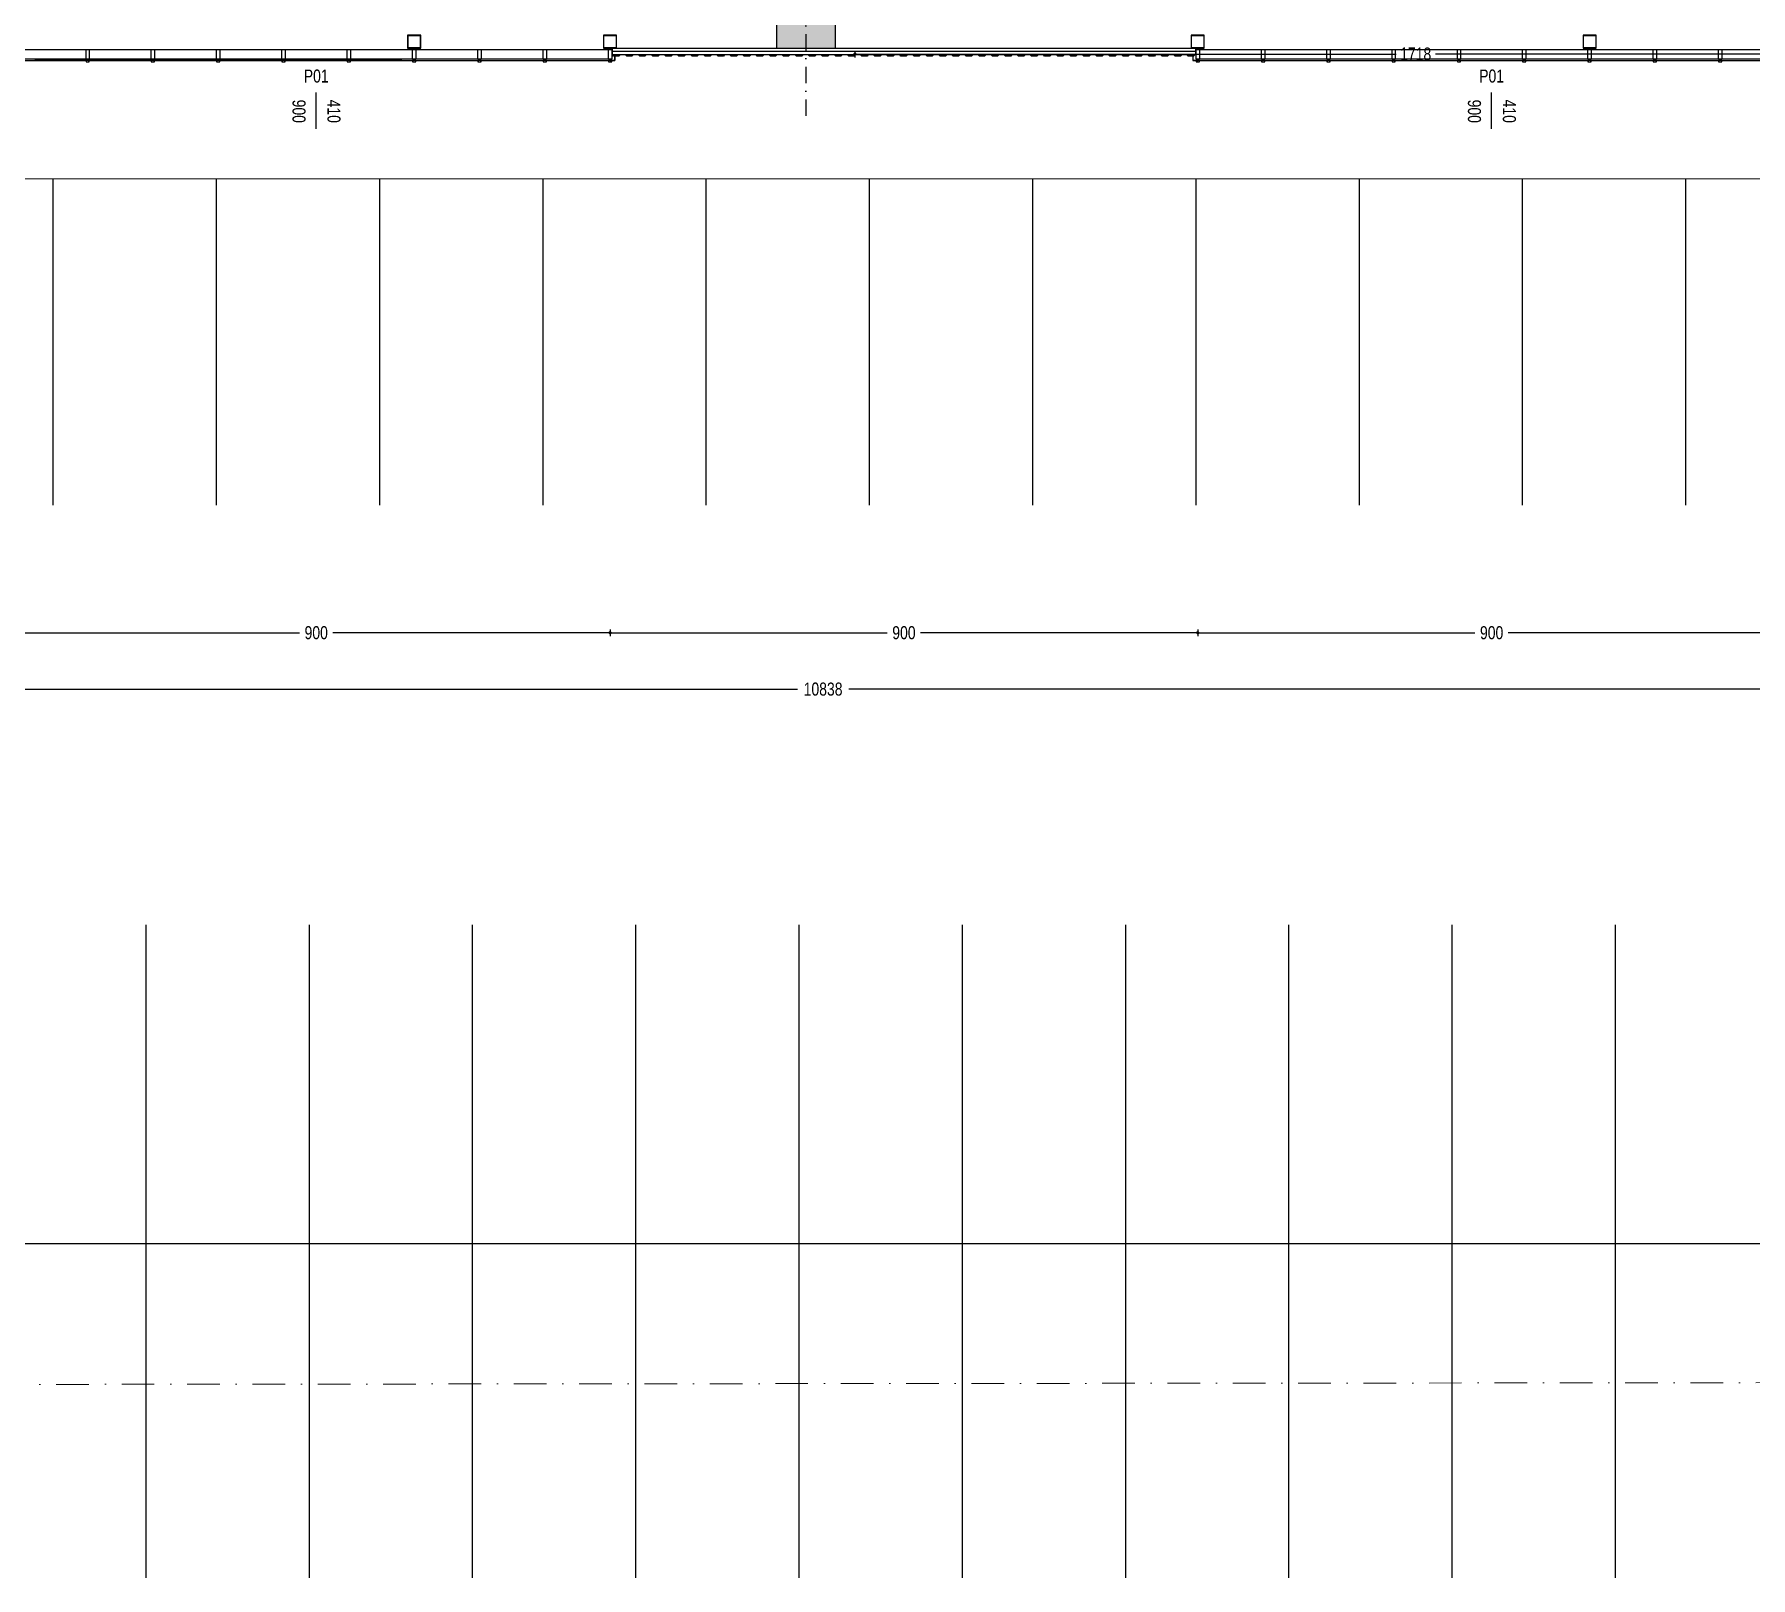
# Model space of a CAD drawing. Header units: centimetres. Extents: x 26569 to 160723, y -3143 to 14565.
# Drawn here: x 64098 to 66726, y -825 to 1540 of the extents above; entities that cross this region are included whole.
import ezdxf
from ezdxf.enums import TextEntityAlignment as Align

# ---------------------------------------------------------------- set-up
doc = ezdxf.new("R2010")
doc.units = ezdxf.units.CM
doc.header["$LTSCALE"] = 100
doc.linetypes.add('DASHDOT', pattern=[1, 0.5, -0.25, 0, -0.25])
doc.linetypes.add('DASHDOT2', pattern=[0.5, 0.25, -0.125, 0, -0.125])
for name, color, linetype in [('A-ANNO-DIMS', 187, 'Continuous'), ('A-ANNO-GRID', 155, 'DASHDOT2'), ('A-ANNO-TEXT', 50, 'Continuous'), ('A-ELEV-01', 255, 'Continuous'), ('A-ELEV-03', 251, 'Continuous'), ('A-GLAZ-FRME', 12, 'Continuous'), ('A-GLAZ-FULL', 130, 'Continuous'), ('A-WALL-INSL', 249, 'Continuous'), ('A-WALL-SNWPNL', 200, 'Continuous'), ('A-WALL-STEL', 202, 'Continuous'), ('L-PRKG', 39, 'Continuous'), ('L-SITE', 1, 'DASHDOT'), ('L-SITE-CURB', 33, 'Continuous'), ('S-CONC', 5, 'Continuous'), ('S-HTCH', 8, 'Continuous'), ('S-STEL', 3, 'Continuous')]:
    doc.layers.add(name, color=color, linetype=linetype)
doc.styles.add('Fields_100', font='act_simplex.shx', dxfattribs={"width": 0.8, "height": 20})
doc.linetypes.add('BATTING', pattern='A,0.00254,-2.54,[134,ltypeshp.shx,S=2.54,R=0,X=-2.54,Y=0],-5.08,[134,ltypeshp.shx,S=2.54,R=180,X=2.54,Y=0],-2.54', length=10.16254)
doc.dimstyles.new('FIELDS_100', dxfattribs={"dimscale": 0, "dimtxt": 20, "dimasz": 5, "dimexe": 5, "dimexo": 5, "dimgap": 5, "dimtad": 0, "dimdec": 0, "dimzin": 0, "dimdsep": 46, "dimtxsty": 'Fields_100', "dimblk": 'DOT', "dimcen": 0.09, "dimclrt": 50, "dimadec": 0, "dimazin": 0, "dimtfac": 1, "dimtdec": 0, "dimtix": 1, "dimtofl": 0, "dimtmove": 1, "dimatfit": 3, "dimfxl": 5, "dimfxlon": 1, "dimtolj": 1, "dimtzin": 0, "dimarcsym": 0})

# ---------------------------------------------------------------- blocks, each defined once
blk = doc.blocks.new('_Dot')
at = {"color": 0, "linetype": 'ByBlock', "lineweight": -2}
blk.add_line((-0.5, 0), (-1, 0), dxfattribs=at)
at = {"color": 0, "linetype": 'ByBlock', "const_width": 0.5}
blk.add_lwpolyline([(-0.25, 0, 1), (0.25, 0, 1)], format="xyb", close=True, dxfattribs=at)
blk = doc.blocks.new('*D313')
at = {"layer": 'A-ANNO-DIMS', "color": 0, "lineweight": -2, "transparency": 16777216}
for p, q in [((65354.5, 1514.5), (65354.5, 1504.5)), ((65359.5, 1509.5), (66183.1, 1509.5)), ((67067, 1509.5), (66243.4, 1509.5)), ((67072, 1514.5), (67072, 1504.5))]:
    blk.add_line(p, q, dxfattribs=at)
at = {"layer": 'DEFPOINTS', "color": 0, "transparency": 16777216}
for p in [(67072, 2973.6), (65354.5, 1593.6), (67072, 1509.5)]:
    blk.add_point(p, dxfattribs=at)
at = {"layer": 'A-ANNO-DIMS', "color": 0, "lineweight": -2, "transparency": 16777216, "xscale": 5, "yscale": 5, "zscale": 5, "rotation": 180}
blk.add_blockref('_Dot', (65354.5, 1509.5), dxfattribs=at)
at = {"layer": 'A-ANNO-DIMS', "color": 0, "lineweight": -2, "transparency": 16777216, "xscale": 5, "yscale": 5, "zscale": 5}
blk.add_blockref('_Dot', (67072, 1509.5), dxfattribs=at)
at = {"layer": 'A-ANNO-DIMS', "color": 50, "transparency": 16777216, "insert": (66213.2, 1509.5), "char_height": 20, "attachment_point": 5, "style": 'Fields_100'}
blk.add_mtext('\\A1;1718', dxfattribs=at)
blk = doc.blocks.new('*U55')
at = {"layer": 'A-WALL-SNWPNL'}
blk.add_lwpolyline([(50, 1), (42, 1), (40, -1), (32, -1), (30, 1), (22, 1), (20, -1), (12, -1), (10, 1), (2, 1), (0, -1), (-8, -1), (-10, 1), (-18, 1), (-20, -1), (-28, -1), (-30, 1), (-38, 1), (-40, -1), (-48, -1), (-50, 1)], dxfattribs=at)
blk = doc.blocks.new('*U56')
at = {"layer": 'A-WALL-STEL', "color": 0, "linetype": 'ByBlock', "lineweight": -2, "transparency": 16777216}
for p in [(0, 0), (100, 0), (200, 0), (300, 0), (400, 0), (500, 0), (600, 0), (700, 0)]:
    blk.add_blockref('*U55', p, dxfattribs=at)
blk = doc.blocks.new('AÇK_01')
at = {"color": 0}
blk.add_lwpolyline([(28, 0), (-28, 0)], dxfattribs=at)
at = {"color": 0, "style": 'Fields_100', "width": 0.8}
blk.add_attdef('A.Ç.K.01', text='', height=20, rotation=90, dxfattribs=at).set_placement((-53, 0), align=Align.MIDDLE_CENTER)
for tag, p in [('W', (1, 17.2)), ('H', (1, -36.3))]:
    blk.add_attdef(tag, text='', height=20, dxfattribs=at).set_placement(p, align=Align.CENTER)
blk = doc.blocks.new('*D869')
at = {"layer": 'A-ANNO-DIMS', "color": 0, "lineweight": -2, "transparency": 16777216}
for p, q in [((64079.5, 628), (64079.5, 618)), ((64084.5, 623), (64503.9, 623)), ((64974.5, 623), (64555, 623)), ((64979.5, 628), (64979.5, 618))]:
    blk.add_line(p, q, dxfattribs=at)
at = {"layer": 'DEFPOINTS', "color": 0, "transparency": 16777216}
for p in [(64079.5, 1538.6), (64979.5, 1538, 0), (64979.5, 623)]:
    blk.add_point(p, dxfattribs=at)
at = {"layer": 'A-ANNO-DIMS', "color": 0, "lineweight": -2, "transparency": 16777216, "xscale": 5, "yscale": 5, "zscale": 5, "rotation": 180}
blk.add_blockref('_Dot', (64079.5, 623), dxfattribs=at)
at = {"layer": 'A-ANNO-DIMS', "color": 0, "lineweight": -2, "transparency": 16777216, "xscale": 5, "yscale": 5, "zscale": 5}
blk.add_blockref('_Dot', (64979.5, 623), dxfattribs=at)
at = {"layer": 'A-ANNO-DIMS', "color": 50, "transparency": 16777216, "insert": (64529.5, 623), "char_height": 20, "attachment_point": 5, "style": 'Fields_100'}
blk.add_mtext('\\A1;900', dxfattribs=at)
blk = doc.blocks.new('*D870')
at = {"layer": 'A-ANNO-DIMS', "color": 0, "lineweight": -2, "transparency": 16777216}
for p, q in [((64979.5, 628), (64979.5, 618)), ((64984.5, 623), (65403.9, 623)), ((65874.5, 623), (65455, 623)), ((65879.5, 628), (65879.5, 618))]:
    blk.add_line(p, q, dxfattribs=at)
at = {"layer": 'DEFPOINTS', "color": 0, "transparency": 16777216}
for p in [(64979.5, 1538, 0), (65879.5, 1538, 0), (65879.5, 623)]:
    blk.add_point(p, dxfattribs=at)
at = {"layer": 'A-ANNO-DIMS', "color": 0, "lineweight": -2, "transparency": 16777216, "xscale": 5, "yscale": 5, "zscale": 5, "rotation": 180}
blk.add_blockref('_Dot', (64979.5, 623), dxfattribs=at)
at = {"layer": 'A-ANNO-DIMS', "color": 0, "lineweight": -2, "transparency": 16777216, "xscale": 5, "yscale": 5, "zscale": 5}
blk.add_blockref('_Dot', (65879.5, 623), dxfattribs=at)
at = {"layer": 'A-ANNO-DIMS', "color": 50, "transparency": 16777216, "insert": (65429.5, 623), "char_height": 20, "attachment_point": 5, "style": 'Fields_100'}
blk.add_mtext('\\A1;900', dxfattribs=at)
blk = doc.blocks.new('*D871')
at = {"layer": 'A-ANNO-DIMS', "color": 0, "lineweight": -2, "transparency": 16777216}
for p, q in [((65879.5, 628), (65879.5, 618)), ((65884.5, 623), (66303.9, 623)), ((66774.5, 623), (66355, 623)), ((66779.5, 628), (66779.5, 618))]:
    blk.add_line(p, q, dxfattribs=at)
at = {"layer": 'DEFPOINTS', "color": 0, "transparency": 16777216}
for p in [(65879.5, 1538, 0), (66779.5, 1538, 0), (66779.5, 623)]:
    blk.add_point(p, dxfattribs=at)
at = {"layer": 'A-ANNO-DIMS', "color": 0, "lineweight": -2, "transparency": 16777216, "xscale": 5, "yscale": 5, "zscale": 5, "rotation": 180}
blk.add_blockref('_Dot', (65879.5, 623), dxfattribs=at)
at = {"layer": 'A-ANNO-DIMS', "color": 0, "lineweight": -2, "transparency": 16777216, "xscale": 5, "yscale": 5, "zscale": 5}
blk.add_blockref('_Dot', (66779.5, 623), dxfattribs=at)
at = {"layer": 'A-ANNO-DIMS', "color": 50, "transparency": 16777216, "insert": (66329.5, 623), "char_height": 20, "attachment_point": 5, "style": 'Fields_100'}
blk.add_mtext('\\A1;900', dxfattribs=at)
blk = doc.blocks.new('*D879')
at = {"layer": 'A-ANNO-DIMS', "color": 0, "lineweight": -2, "transparency": 16777216}
for p, q in [((59887, 541.6), (59887, 531.6)), ((59892, 536.6), (65266.4, 536.6)), ((70719.5, 536.6), (65345, 536.6)), ((70724.5, 541.6), (70724.5, 531.6))]:
    blk.add_line(p, q, dxfattribs=at)
at = {"layer": 'DEFPOINTS', "color": 0, "transparency": 16777216}
for p in [(70724.5, 1518.6), (59887, 853.6, 0), (70724.5, 536.6)]:
    blk.add_point(p, dxfattribs=at)
at = {"layer": 'A-ANNO-DIMS', "color": 0, "lineweight": -2, "transparency": 16777216, "xscale": 5, "yscale": 5, "zscale": 5, "rotation": 180}
blk.add_blockref('_Dot', (59887, 536.6), dxfattribs=at)
at = {"layer": 'A-ANNO-DIMS', "color": 0, "lineweight": -2, "transparency": 16777216, "xscale": 5, "yscale": 5, "zscale": 5}
blk.add_blockref('_Dot', (70724.5, 536.6), dxfattribs=at)
at = {"layer": 'A-ANNO-DIMS', "color": 50, "transparency": 16777216, "insert": (65305.7, 536.6), "char_height": 20, "attachment_point": 5, "style": 'Fields_100'}
blk.add_mtext('\\A1;10838', dxfattribs=at)

msp = doc.modelspace()

# ---------------------------------------------------------------- hatches: boundary and pattern name
at = {"layer": 'S-HTCH'}
h = msp.add_hatch(dxfattribs=at)
h.set_pattern_fill('ANSI33', color=256)
h.set_pattern_definition([(45, (47244.2896, 5721.5606), (-4.490128, 4.490128), []), (45, (47248.78, 5721.5606), (-4.490128, 4.490128), [3.175, -1.5875])])
h.paths.add_polyline_path([(63434.48, 1518.59), (63524.48, 1518.59), (63524.48, 1608.59), (63434.48, 1608.59)])
h.paths.add_polyline_path([(63434.48, 7218.59), (63524.48, 7218.59), (63524.48, 7308.59), (63434.48, 7308.59)])
h.paths.add_polyline_path([(61634.48, 1518.59), (61724.48, 1518.59), (61724.48, 1608.59), (61634.48, 1608.59)])
h.paths.add_polyline_path([(58034.48, 1518.59), (58124.48, 1518.59), (58124.48, 1608.59), (58034.48, 1608.59)])
h.paths.add_polyline_path([(61634.48, 7218.59), (61724.48, 7218.59), (61724.48, 7308.59), (61634.48, 7308.59)])
h.paths.add_polyline_path([(58034.48, 7218.59), (58124.48, 7218.59), (58124.48, 7308.59), (58034.48, 7308.59)])
h.paths.add_polyline_path([(63434.48, 3418.59), (63524.48, 3418.59), (63524.48, 3508.59), (63434.48, 3508.59)])
h.paths.add_polyline_path([(63434.48, 5318.59), (63524.48, 5318.59), (63524.48, 5408.59), (63434.48, 5408.59)])
h.paths.add_polyline_path([(61634.48, 3418.59), (61724.48, 3418.59), (61724.48, 3508.59), (61634.48, 3508.59)])
h.paths.add_polyline_path([(58034.48, 3418.59), (58124.48, 3418.59), (58124.48, 3508.59), (58034.48, 3508.59)])
h.paths.add_polyline_path([(61634.48, 5318.59), (61724.48, 5318.59), (61724.48, 5408.59), (61634.48, 5408.59)])
h.paths.add_polyline_path([(58034.48, 5318.59), (58124.48, 5318.59), (58124.48, 5408.59), (58034.48, 5408.59)])
h.paths.add_polyline_path([(68834.48, 3418.59), (68924.48, 3418.59), (68924.48, 3508.59), (68834.48, 3508.59)])
h.paths.add_polyline_path([(68834.48, 5318.59), (68924.48, 5318.59), (68924.48, 5408.59), (68834.48, 5408.59)])
h.paths.add_polyline_path([(67034.48, 3418.59), (67124.48, 3418.59), (67124.48, 3508.59), (67034.48, 3508.59)])
h.paths.add_polyline_path([(67034.48, 5318.59), (67124.48, 5318.59), (67124.48, 5408.59), (67034.48, 5408.59)])
h.paths.add_polyline_path([(65234.48, 3418.59), (65324.48, 3418.59), (65324.48, 3508.59), (65234.48, 3508.59)])
h.paths.add_polyline_path([(65234.48, 5318.59), (65324.48, 5318.59), (65324.48, 5408.59), (65234.48, 5408.59)])
h.paths.add_polyline_path([(61534.48, 3418.59), (61624.48, 3418.59), (61624.48, 3508.59), (61534.48, 3508.59)])
h.paths.add_polyline_path([(61534.48, 5318.59), (61624.48, 5318.59), (61624.48, 5408.59), (61534.48, 5408.59)])
h.paths.add_polyline_path([(59834.48, 3418.59), (59924.48, 3418.59), (59924.48, 3508.59), (59834.48, 3508.59)])
h.paths.add_polyline_path([(59834.48, 5318.59), (59924.48, 5318.59), (59924.48, 5408.59), (59834.48, 5408.59)])
h.paths.add_polyline_path([(56234.48, 3418.59), (56324.48, 3418.59), (56324.48, 3508.59), (56234.48, 3508.59)])
h.paths.add_polyline_path([(56234.48, 5318.59), (56324.48, 5318.59), (56324.48, 5408.59), (56234.48, 5408.59)])
h.paths.add_polyline_path([(54434.48, 3418.59), (54524.48, 3418.59), (54524.48, 3508.59), (54434.48, 3508.59)])
h.paths.add_polyline_path([(54434.48, 5318.59), (54524.48, 5318.59), (54524.48, 5408.59), (54434.48, 5408.59)])
h.paths.add_polyline_path([(52634.48, 3418.59), (52724.48, 3418.59), (52724.48, 3508.59), (52634.48, 3508.59)])
h.paths.add_polyline_path([(52634.48, 5318.59), (52724.48, 5318.59), (52724.48, 5408.59), (52634.48, 5408.59)])
h.paths.add_polyline_path([(70634.48, 5318.59), (70724.48, 5318.59), (70724.48, 5408.59), (70634.48, 5408.59)])
h.paths.add_polyline_path([(70634.48, 3418.59), (70724.48, 3418.59), (70724.48, 3508.59), (70634.48, 3508.59)])
h.paths.add_polyline_path([(70634.48, 1518.59), (70724.48, 1518.59), (70724.48, 1608.59), (70634.48, 1608.59)])
h.paths.add_polyline_path([(68834.48, 1518.59), (68924.48, 1518.59), (68924.48, 1608.59), (68834.48, 1608.59)])
h.paths.add_polyline_path([(67034.48, 1518.59), (67124.48, 1518.59), (67124.48, 1608.59), (67034.48, 1608.59)])
h.paths.add_polyline_path([(65234.48, 1518.59), (65324.48, 1518.59), (65324.48, 1608.59), (65234.48, 1608.59)])
h.paths.add_polyline_path([(61534.48, 1518.59), (61624.48, 1518.59), (61624.48, 1608.59), (61534.48, 1608.59)])
h.paths.add_polyline_path([(59834.48, 1518.59), (59924.48, 1518.59), (59924.48, 1608.59), (59834.48, 1608.59)])
h.paths.add_polyline_path([(56234.48, 1518.59), (56324.48, 1518.59), (56324.48, 1608.59), (56234.48, 1608.59)])
h.paths.add_polyline_path([(54434.48, 1518.59), (54524.48, 1518.59), (54524.48, 1608.59), (54434.48, 1608.59)])
h.paths.add_polyline_path([(52634.48, 1518.59), (52724.48, 1518.59), (52724.48, 1608.59), (52634.48, 1608.59)])
h.paths.add_polyline_path([(70634.48, 7218.59), (70724.48, 7218.59), (70724.48, 7308.59), (70634.48, 7308.59)])
h.paths.add_polyline_path([(68834.48, 7218.59), (68924.48, 7218.59), (68924.48, 7308.59), (68834.48, 7308.59)])
h.paths.add_polyline_path([(67034.48, 7218.59), (67124.48, 7218.59), (67124.48, 7308.59), (67034.48, 7308.59)])
h.paths.add_polyline_path([(65234.48, 7218.59), (65324.48, 7218.59), (65324.48, 7308.59), (65234.48, 7308.59)])
h.paths.add_polyline_path([(61534.48, 7218.59), (61624.48, 7218.59), (61624.48, 7308.59), (61534.48, 7308.59)])
h.paths.add_polyline_path([(59834.48, 7218.59), (59924.48, 7218.59), (59924.48, 7308.59), (59834.48, 7308.59)])
h.paths.add_polyline_path([(56234.48, 7218.59), (56324.48, 7218.59), (56324.48, 7308.59), (56234.48, 7308.59)])
h.paths.add_polyline_path([(54434.48, 7218.59), (54524.48, 7218.59), (54524.48, 7308.59), (54434.48, 7308.59)])
h.paths.add_polyline_path([(52634.48, 7218.59), (52724.48, 7218.59), (52724.48, 7308.59), (52634.48, 7308.59)])

# ---------------------------------------------------------------- linework, layer by layer
at = {"layer": 'A-ANNO-GRID'}
msp.add_line((65279.48, 8203.59), (65279.48, 1408.59), dxfattribs=at)
at = {"layer": 'A-ELEV-01'}
for p, q in [((64081.98, 1516.59), (64176.98, 1516.59)), ((64098.48, 1501.59, 0), (64660.48, 1501.59, 0)), ((64181.98, 1516.59), (64276.98, 1516.59)), ((64281.98, 1516.59), (64376.98, 1516.59)), ((64381.98, 1516.59), (64476.98, 1516.59)), ((64481.98, 1516.59), (64576.98, 1516.59)), ((64581.98, 1516.59), (64676.98, 1516.59)), ((64681.98, 1516.59), (64776.98, 1516.59)), ((64781.98, 1516.59), (64876.98, 1516.59)), ((64881.98, 1516.59), (64976.98, 1516.59)), ((65881.98, 1516.59), (65976.98, 1516.59)), ((65981.98, 1516.59), (66076.98, 1516.59)), ((66081.98, 1516.59), (66176.98, 1516.59)), ((66181.98, 1516.59), (66276.98, 1516.59)), ((66281.98, 1516.59), (66376.98, 1516.59)), ((66381.98, 1516.59), (66476.98, 1516.59)), ((66481.98, 1516.59), (66576.98, 1516.59)), ((66581.98, 1516.59), (66676.98, 1516.59)), ((66681.98, 1516.59), (66776.98, 1516.59))]:
    msp.add_line(p, q, dxfattribs=at)
at = {"layer": 'A-ELEV-03', "elevation": 0}
for points in [[(65875.98, 1508.59), (64982.98, 1508.59), (64982.98, 1518.59)], [(65875.98, 1518.59), (65875.98, 1508.59)]]:
    msp.add_lwpolyline(points, dxfattribs=at)
at = {"layer": 'A-GLAZ-FRME', "elevation": 0}
for points in [[(64181.98, 1501.59), (64176.98, 1501.59), (64176.98, 1516.59), (64181.98, 1516.59)], [(64176.98, 1497.59), (64181.98, 1497.59), (64181.98, 1499.59), (64176.98, 1499.59)], [(64281.98, 1501.59), (64276.98, 1501.59), (64276.98, 1516.59), (64281.98, 1516.59)], [(64276.98, 1497.59), (64281.98, 1497.59), (64281.98, 1499.59), (64276.98, 1499.59)], [(64381.98, 1501.59), (64376.98, 1501.59), (64376.98, 1516.59), (64381.98, 1516.59)], [(64376.98, 1497.59), (64381.98, 1497.59), (64381.98, 1499.59), (64376.98, 1499.59)], [(64481.98, 1501.59), (64476.98, 1501.59), (64476.98, 1516.59), (64481.98, 1516.59)], [(64476.98, 1497.59), (64481.98, 1497.59), (64481.98, 1499.59), (64476.98, 1499.59)], [(64581.98, 1501.59), (64576.98, 1501.59), (64576.98, 1516.59), (64581.98, 1516.59)], [(64576.98, 1497.59), (64581.98, 1497.59), (64581.98, 1499.59), (64576.98, 1499.59)], [(64681.98, 1501.59), (64676.98, 1501.59), (64676.98, 1516.59), (64681.98, 1516.59)], [(64676.98, 1497.59), (64681.98, 1497.59), (64681.98, 1499.59), (64676.98, 1499.59)], [(64781.98, 1501.59), (64776.98, 1501.59), (64776.98, 1516.59), (64781.98, 1516.59)], [(64776.98, 1497.59), (64781.98, 1497.59), (64781.98, 1499.59), (64776.98, 1499.59)], [(64881.98, 1501.59), (64876.98, 1501.59), (64876.98, 1516.59), (64881.98, 1516.59)], [(64876.98, 1497.59), (64881.98, 1497.59), (64881.98, 1499.59), (64876.98, 1499.59)], [(64981.98, 1501.59), (64976.98, 1501.59), (64976.98, 1516.59), (64981.98, 1516.59)], [(64976.98, 1497.59), (64981.98, 1497.59), (64981.98, 1499.59), (64976.98, 1499.59)], [(65881.98, 1501.59), (65876.98, 1501.59), (65876.98, 1516.59), (65881.98, 1516.59)], [(65876.98, 1497.59), (65881.98, 1497.59), (65881.98, 1499.59), (65876.98, 1499.59)], [(65981.98, 1501.59), (65976.98, 1501.59), (65976.98, 1516.59), (65981.98, 1516.59)], [(65976.98, 1497.59), (65981.98, 1497.59), (65981.98, 1499.59), (65976.98, 1499.59)], [(66081.98, 1501.59), (66076.98, 1501.59), (66076.98, 1516.59), (66081.98, 1516.59)], [(66076.98, 1497.59), (66081.98, 1497.59), (66081.98, 1499.59), (66076.98, 1499.59)], [(66181.98, 1501.59), (66176.98, 1501.59), (66176.98, 1516.59), (66181.98, 1516.59)], [(66176.98, 1497.59), (66181.98, 1497.59), (66181.98, 1499.59), (66176.98, 1499.59)], [(66281.98, 1501.59), (66276.98, 1501.59), (66276.98, 1516.59), (66281.98, 1516.59)], [(66276.98, 1497.59), (66281.98, 1497.59), (66281.98, 1499.59), (66276.98, 1499.59)], [(66381.98, 1501.59), (66376.98, 1501.59), (66376.98, 1516.59), (66381.98, 1516.59)], [(66376.98, 1497.59), (66381.98, 1497.59), (66381.98, 1499.59), (66376.98, 1499.59)], [(66481.98, 1501.59), (66476.98, 1501.59), (66476.98, 1516.59), (66481.98, 1516.59)], [(66476.98, 1497.59), (66481.98, 1497.59), (66481.98, 1499.59), (66476.98, 1499.59)], [(66581.98, 1501.59), (66576.98, 1501.59), (66576.98, 1516.59), (66581.98, 1516.59)], [(66576.98, 1497.59), (66581.98, 1497.59), (66581.98, 1499.59), (66576.98, 1499.59)], [(66681.98, 1501.59), (66676.98, 1501.59), (66676.98, 1516.59), (66681.98, 1516.59)], [(66676.98, 1497.59), (66681.98, 1497.59), (66681.98, 1499.59), (66676.98, 1499.59)]]:
    msp.add_lwpolyline(points, close=True, dxfattribs=at)
at = {"layer": 'A-GLAZ-FULL', "elevation": 0}
for points in [[(64080.48, 1499.59), (64178.48, 1499.59), (64178.48, 1501.59), (64080.48, 1501.59)], [(64180.48, 1499.59), (64278.48, 1499.59), (64278.48, 1501.59), (64180.48, 1501.59)], [(64280.48, 1499.59), (64378.48, 1499.59), (64378.48, 1501.59), (64280.48, 1501.59)], [(64380.48, 1499.59), (64478.48, 1499.59), (64478.48, 1501.59), (64380.48, 1501.59)], [(64480.48, 1499.59), (64578.48, 1499.59), (64578.48, 1501.59), (64480.48, 1501.59)], [(64580.48, 1499.59), (64678.48, 1499.59), (64678.48, 1501.59), (64580.48, 1501.59)], [(64680.48, 1499.59), (64778.48, 1499.59), (64778.48, 1501.59), (64680.48, 1501.59)], [(64780.48, 1499.59), (64878.48, 1499.59), (64878.48, 1501.59), (64780.48, 1501.59)], [(64880.48, 1499.59), (64978.48, 1499.59), (64978.48, 1501.59), (64880.48, 1501.59)], [(65880.48, 1499.59), (65978.48, 1499.59), (65978.48, 1501.59), (65880.48, 1501.59)], [(65980.48, 1499.59), (66078.48, 1499.59), (66078.48, 1501.59), (65980.48, 1501.59)], [(66080.48, 1499.59), (66178.48, 1499.59), (66178.48, 1501.59), (66080.48, 1501.59)], [(66180.48, 1499.59), (66278.48, 1499.59), (66278.48, 1501.59), (66180.48, 1501.59)], [(66280.48, 1499.59), (66378.48, 1499.59), (66378.48, 1501.59), (66280.48, 1501.59)], [(66380.48, 1499.59), (66478.48, 1499.59), (66478.48, 1501.59), (66380.48, 1501.59)], [(66480.48, 1499.59), (66578.48, 1499.59), (66578.48, 1501.59), (66480.48, 1501.59)], [(66580.48, 1499.59), (66678.48, 1499.59), (66678.48, 1501.59), (66580.48, 1501.59)], [(66680.48, 1499.59), (66778.48, 1499.59), (66778.48, 1501.59), (66680.48, 1501.59)]]:
    msp.add_lwpolyline(points, close=True, dxfattribs=at)
at = {"layer": 'A-WALL-INSL', "linetype": 'BATTING', "ltscale": 0.005}
msp.add_line((65875.98, 1513.59), (64984.48, 1513.59), dxfattribs=at)
at = {"layer": 'A-WALL-SNWPNL'}
msp.add_line((64982.98, 1518.59), (65875.98, 1518.59, 0), dxfattribs=at)
at = {"layer": 'A-WALL-SNWPNL', "elevation": 0}
for points in [[(64986.98, 1506.09), (64986.98, 1499.59), (64981.98, 1499.59), (64979.48, 1499.59), (64979.48, 1499.79), (64981.98, 1499.79), (64986.78, 1499.79), (64986.78, 1506.09)], [(65871.98, 1506.09), (65871.98, 1499.59), (65876.98, 1499.59), (65879.48, 1499.59), (65879.48, 1499.79), (65876.98, 1499.79), (65872.18, 1499.79), (65872.18, 1506.09)]]:
    msp.add_lwpolyline(points, close=True, dxfattribs=at)
msp.add_lwpolyline([(65875.98, 1508.59), (65874.98, 1508.59), (65872.98, 1506.59), (65864.98, 1506.59), (65862.98, 1508.59), (65854.98, 1508.59), (65852.98, 1506.59), (65844.98, 1506.59), (65842.98, 1508.59), (65834.98, 1508.59), (65832.98, 1506.59), (65824.98, 1506.59), (65822.98, 1508.59), (65814.98, 1508.59), (65812.98, 1506.59), (65804.98, 1506.59), (65802.98, 1508.59), (65794.98, 1508.59), (65792.98, 1506.59), (65784.98, 1506.59), (65782.98, 1508.59)], dxfattribs=at)
at = {"layer": 'L-PRKG'}
for p, q in [((64126.39, 1318.59), (64126.39, 818.59)), ((64376.39, 1318.59), (64376.39, 818.59)), ((64626.39, 1318.59), (64626.39, 818.59)), ((64876.39, 1318.59), (64876.39, 818.59)), ((64876.39, 1318.59), (64876.39, 818.59)), ((65126.39, 1318.59), (65126.39, 818.59)), ((65376.39, 1318.59), (65376.39, 818.59)), ((65626.39, 1318.59), (65626.39, 818.59)), ((65876.39, 1318.59), (65876.39, 818.59)), ((66126.39, 1318.59), (66126.39, 818.59)), ((66376.39, 1318.59), (66376.39, 818.59)), ((66626.39, 1318.59), (66626.39, 818.59)), ((64268.57, 175.39), (64268.57, -824.61)), ((64518.57, 175.39), (64518.57, -824.61)), ((64768.57, 175.39), (64768.57, -824.61)), ((64768.57, 175.39), (64768.57, -824.61)), ((65018.57, 175.39), (65018.57, -824.61)), ((65268.57, 175.39), (65268.57, -824.61)), ((65518.57, 175.39), (65518.57, -824.61)), ((65768.57, 175.39), (65768.57, -824.61)), ((66018.57, 175.39), (66018.57, -824.61)), ((66268.57, 175.39), (66268.57, -824.61)), ((66518.57, 175.39), (66518.57, -824.61)), ((58268.57, -312.7), (70271.23, -312.7))]:
    msp.add_line(p, q, dxfattribs=at)
at = {"layer": 'L-SITE', "lineweight": 0}
msp.add_lwpolyline([(70687.99, -521.89), (50317.07, -542.29), (50610.19, 7087.42), (50839.48, 7308.59), (69328.73, 7327.01), (71792.84, 7307.01), (73600.55, 7292.33), (73628.86, 7250.92)], close=True, dxfattribs=at)
at = {"layer": 'L-SITE-CURB', "lineweight": 0}
msp.add_line((70671.65, 1318.59), (59581.98, 1318.59), dxfattribs=at)
at = {"layer": 'S-CONC'}
msp.add_lwpolyline([(65234.48, 1518.59), (65324.48, 1518.59), (65324.48, 1608.59), (65234.48, 1608.59)], close=True, dxfattribs=at)
at = {"layer": 'S-STEL', "elevation": 0}
for points in [[(64669.48, 1518.59), (64689.48, 1518.59), (64689.48, 1538.59), (64669.48, 1538.59)], [(64670.08, 1537.99), (64688.88, 1537.99), (64688.88, 1519.19), (64670.08, 1519.19)], [(64969.48, 1518.59), (64989.48, 1518.59), (64989.48, 1538.59), (64969.48, 1538.59)], [(64970.08, 1537.99), (64988.88, 1537.99), (64988.88, 1519.19), (64970.08, 1519.19)], [(65869.48, 1518.59), (65889.48, 1518.59), (65889.48, 1538.59), (65869.48, 1538.59)], [(65870.08, 1537.99), (65888.88, 1537.99), (65888.88, 1519.19), (65870.08, 1519.19)], [(66469.48, 1518.59), (66489.48, 1518.59), (66489.48, 1538.59), (66469.48, 1538.59)], [(66470.08, 1537.99), (66488.88, 1537.99), (66488.88, 1519.19), (66470.08, 1519.19)]]:
    msp.add_lwpolyline(points, close=True, dxfattribs=at)

# ---------------------------------------------------------------- block references
at = {"layer": 'A-ANNO-TEXT', "rotation": 269.9999999999999}
for p in [(64529.48, 1422.91), (66329.48, 1422.91)]:
    msp.add_blockref('AÇK_01', p, dxfattribs=at).add_auto_attribs({'A.Ç.K.01': 'P01', 'H': '900', 'W': '410'})
at = {"layer": 'A-WALL-STEL'}
msp.add_blockref('*U56', (65032.98, 1507.59), dxfattribs=at)

# ---------------------------------------------------------------- dimensions: what is measured, and where the dimension line sits
at = {"layer": 'A-ANNO-DIMS'}
for base, p1, p2, picture, middle in [((67071.97635264, 1509.45525195), (65354.47635264, 1593.59325813), (67071.97635264, 2973.59325813), '*D313', (66213.22635264, 1509.45525195)), ((64979.48, 623), (64079.48, 1538.59), (64979.48, 1537.99, 0), '*D869', (64529.48, 623)), ((65879.48, 623), (64979.48, 1537.99, 0), (65879.48, 1537.99, 0), '*D870', (65429.48, 623)), ((66779.48, 623), (65879.48, 1537.99, 0), (66779.48, 1537.99, 0), '*D871', (66329.48, 623)), ((70724.47635264, 536.57354526), (59886.97635264, 853.59325813, 0), (70724.47635264, 1518.59325813), '*D879', (65305.72635264, 536.57354526))]:
    dim = msp.add_linear_dim(base=base, p1=p1, p2=p2, dimstyle='FIELDS_100', override={"dimscale": 1}, dxfattribs=at)
    dim.commit()
    dim.dimension.update_dxf_attribs({"geometry": picture, "text_midpoint": middle})

doc.saveas('drawing.dxf')
